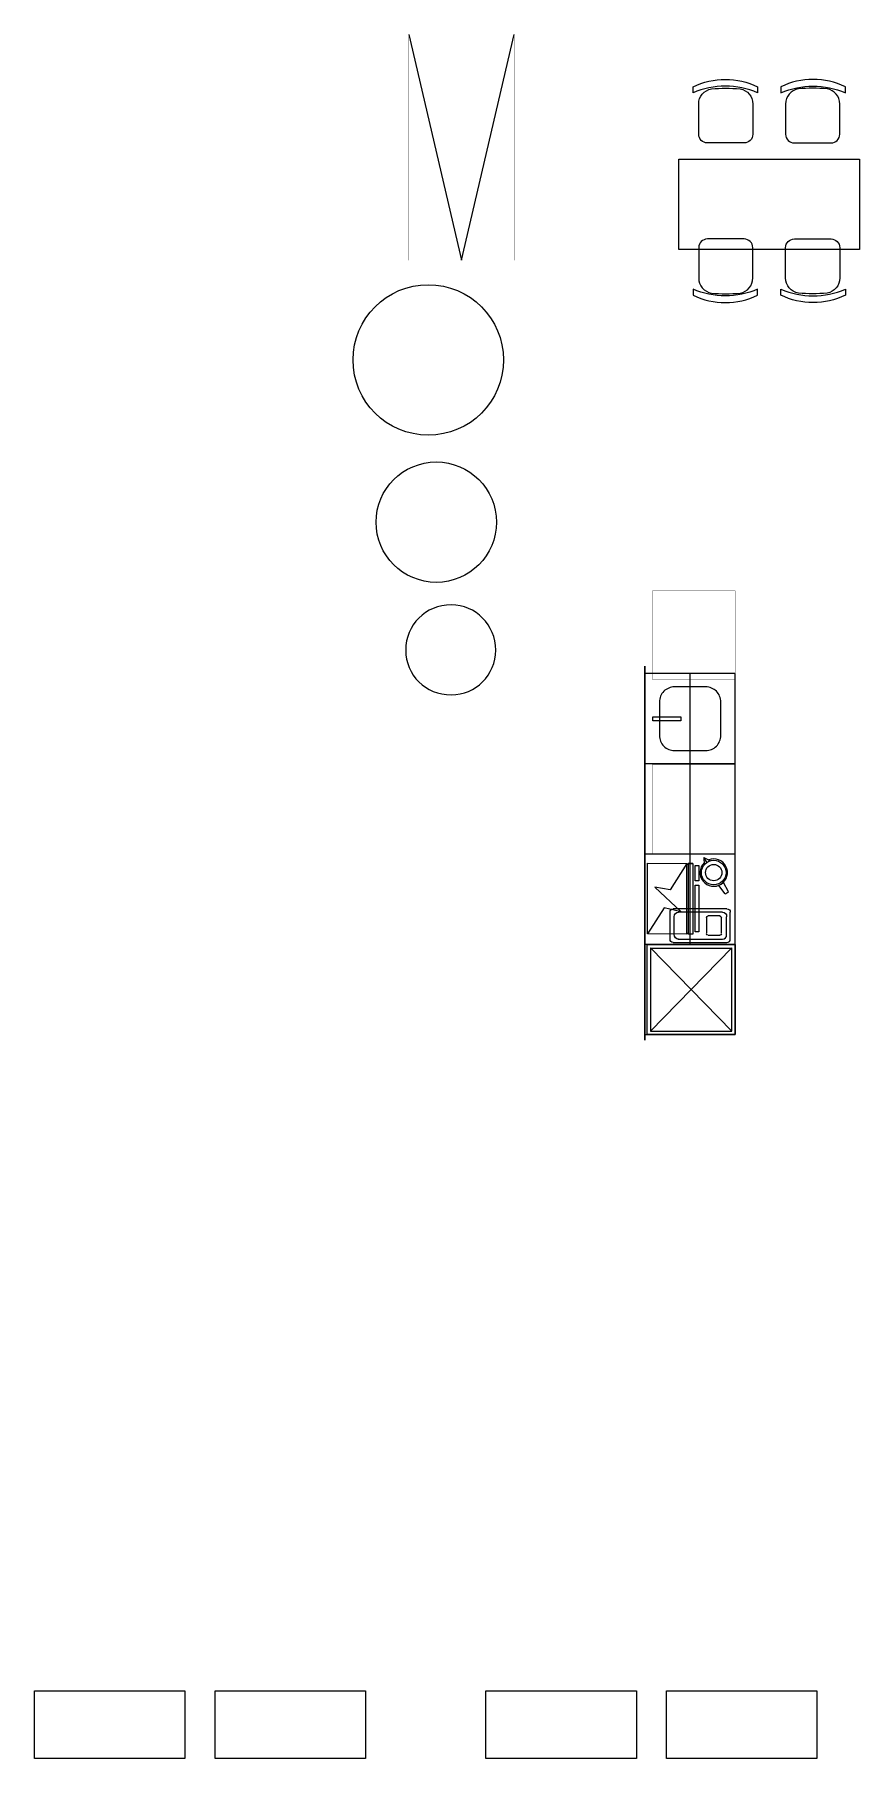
# Model space of a CAD drawing. Header units: millimetres. Extents: x -217756 to 263180, y 55413 to 130608.
# Drawn here: x 83785 to 89268, y 115893 to 127351 of the extents above; entities that cross this region are included whole.
import ezdxf

# ---------------------------------------------------------------- set-up
doc = ezdxf.new("R2010")
doc.units = ezdxf.units.MM
for name, color, linetype, lineweight in [('АР_Перегородки газоблок', 165, 'Continuous', 30), ('ТХ_мебель передв', 250, 'Continuous', 13), ('ТХ_мебель_стац', 250, 'Continuous', 13)]:
    doc.layers.add(name, color=color, linetype=linetype, lineweight=lineweight)
doc.layers.add('ТХ_ВК_оборуд.ТХ', color=250, linetype='Continuous')
doc.layers.add('ТХ_корр_25.03.26', color=1, linetype='Continuous', lineweight=30, plot=False)

# ---------------------------------------------------------------- blocks, each defined once
blk = doc.blocks.new('У014')
at = {"layer": 'ТХ_мебель передв'}
blk.add_circle((-169652, 43208, -1), 500, dxfattribs=at)
blk = doc.blocks.new('A$Ce5d95258')
at = {"layer": 'ТХ_мебель передв'}
blk.add_blockref('У014', (474288, -48621, 1), dxfattribs=at)
blk = doc.blocks.new('У016')
at = {"layer": 'ТХ_мебель передв', "lineweight": 0, "ltscale": 100, "transparency": 33554687}
for p, q in [((-49562.5, 37416.5), (-49212.5, 35916.5)), ((-49212.5, 35916.5), (-48862.5, 37416.5))]:
    blk.add_line(p, q, dxfattribs=at)
at = {"layer": 'ТХ_мебель передв', "lineweight": 0, "ltscale": 100, "transparency": 33554687, "const_width": 1}
blk.add_lwpolyline([(-49562.5, 37416.5), (-49562.5, 35916.5), (-48862.5, 35916.5), (-48862.5, 37416.5)], close=True, dxfattribs=at)
blk = doc.blocks.new('A$Cb50230bb')
at = {"layer": 'ТХ_мебель передв'}
blk.add_blockref('У016', (354069, -40667), dxfattribs=at)
blk = doc.blocks.new('Стул парты')
for points in [[(-95, -360, -0.36493), (-180, -259), (-180, -58, -0.414078), (-122, 0), (122, 0, -0.414078), (180, -58), (180, -259, -0.36493), (95, -360, -0.041656)], [(-212, -334, 0.203875), (217, -334), (217, -374, -0.227009), (-212, -374)]]:
    blk.add_lwpolyline(points, format="xyb", close=True)
blk = doc.blocks.new('A$Ca9275210')
at = {"layer": 'ТХ_мебель передв', "rotation": 180}
blk.add_blockref('Стул парты', (167858, 7473, 0), dxfattribs=at)
at = {"layer": 'ТХ_мебель передв', "xscale": -1, "rotation": 180}
blk.add_blockref('Стул парты', (168436, 7473, 0), dxfattribs=at)
at = {"layer": 'ТХ_мебель передв', "xscale": -1}
blk.add_blockref('Стул парты', (167858, 6835, 0), dxfattribs=at)
at = {"layer": 'ТХ_мебель передв'}
blk.add_blockref('Стул парты', (168436, 6835, 0), dxfattribs=at)
blk = doc.blocks.new('кухня тип 3')
at = {"ltscale": 100}
for p, q in [((209140, 25436), (209140, 24836)), ((209740, 25436), (209740, 24836)), ((210340, 25436), (210340, 24836)), ((209140, 25136), (210940, 25136))]:
    blk.add_line(p, q, dxfattribs=at)
blk.add_lwpolyline([(210940, 24836), (208540, 24836), (208540, 25436), (210940, 25436)], close=True, dxfattribs=at)
at = {"layer": 'ТХ_ВК_оборуд.ТХ', "ltscale": 100}
blk.add_lwpolyline([(210528, 25340), (210751, 25340, -0.414214), (210851, 25240), (210851, 25032, -0.414214), (210751, 24932), (210528, 24932, -0.414214), (210428, 25032), (210428, 25240, -0.414214)], format="xyb", close=True, dxfattribs=at)
blk.add_lwpolyline([(210626, 24888), (210653, 24888), (210653, 25074), (210626, 25074)], close=True, dxfattribs=at)
blk = doc.blocks.new('У012')
at = {"layer": 'ТХ_мебель передв'}
blk.add_open_spline([(-181454, 44964, -1), (-181454, 44799, -1), (-181586, 44667, -1), (-181750, 44667, -1), (-181920, 44667, -1), (-182052, 44799, -1), (-182052, 44964, -1), (-182052, 45133, -1), (-181920, 45265, -1), (-181750, 45265, -1), (-181586, 45265, -1), (-181454, 45133, -1), (-181454, 44964, -1)], degree=3, knots=[0, 0, 0, 0, 1, 1, 1, 2, 2, 2, 3, 3, 3, 4, 4, 4, 4], dxfattribs=at)

msp = doc.modelspace()

# ---------------------------------------------------------------- linework, layer by layer
for p, q in [((87860, 121843, -1), (88120, 121842, -1)), ((87860, 121373, -1), (87860, 121843, -1)), ((88120, 121372, -1), (88120, 121842, -1)), ((88130, 121842, -1), (88160, 121842, -1)), ((88160, 121842, -1), (88130, 121842, -1)), ((88130, 121842, -1), (88130, 121372, -1)), ((88160, 121842, -1), (88160, 121372, -1)), ((88009, 121339), (88009, 121519)), ((88385, 121369), (88385, 121487)), ((88409, 121337), (88409, 121517)), ((88120, 121372, -1), (87860, 121373, -1)), ((88160, 121372, -1), (88130, 121372, -1)), ((87879, 120727), (88420, 121280))]:
    msp.add_line(p, q)
at = {"ltscale": 20}
for p, q in [((88254, 121850), (88234, 121881)), ((88234, 121881), (88235, 121833)), ((88234, 121881), (88278, 121860)), ((88375, 121639), (88332, 121696)), ((88397, 121653), (88363, 121716))]:
    msp.add_line(p, q, dxfattribs=at)
at = {"ltscale": 100}
for p, q in [((87879, 121280), (87879, 120727)), ((87879, 121280), (88420, 120727)), ((88420, 121277), (87879, 121277)), ((88420, 120727), (88420, 121280)), ((87879, 120727), (88420, 120727))]:
    msp.add_line(p, q, dxfattribs=at)
at = {"elevation": -1}
msp.add_lwpolyline([(88120, 121842), (88009, 121666), (87907, 121684), (88082, 121521), (87970, 121547), (87860, 121373)], dxfattribs=at)
for points in [[(88200, 121827), (88200, 121727), (88175, 121727), (88175, 121827)], [(88200, 121697), (88200, 121387), (88175, 121387), (88175, 121697)]]:
    msp.add_lwpolyline(points, close=True, dxfattribs=at)
at = {"linetype": 'ByBlock'}
for points in [[(88387, 121539), (88029, 121539)], [(88036, 121369), (88036, 121491)], [(88357, 121517), (88062, 121517)], [(88250, 121482), (88250, 121378), (88250, 121378)], [(88342, 121493), (88263, 121493), (88263, 121493)], [(88351, 121378), (88351, 121482), (88351, 121482)], [(88263, 121364), (88342, 121364), (88342, 121364)], [(88029, 121317), (88387, 121317)], [(88061, 121339), (88358, 121339)]]:
    msp.add_lwpolyline(points, dxfattribs=at)
msp.add_lwpolyline([(87857, 121304), (88442, 121304), (88442, 120704), (87857, 120704)], close=True)
at = {"ltscale": 20}
for radius in [81.9, 54.6]:
    msp.add_circle((88299, 121781), radius, dxfattribs=at)
for centre, start, end in [((88125, 121842, -1), 179.913, 359.913), ((88125, 121372, -1), 359.913, 179.913)]:
    msp.add_arc(centre, 5, start, end)
for radius, start, end in [(91, 134.5108, 111.2715), (161, 298.3898, 307.3925)]:
    msp.add_arc((88299, 121781), radius, start, end, dxfattribs=at)
at = {"linetype": 'ByBlock'}
for points in [[(88009, 121519), (88009, 121530), (88018, 121539), (88029, 121539)], [(88036, 121487), (88036, 121505), (88048, 121517), (88064, 121517)], [(88250, 121480), (88250, 121487), (88256, 121493), (88261, 121493)], [(88340, 121493), (88345, 121493), (88351, 121487), (88351, 121480)], [(88357, 121517), (88373, 121517), (88385, 121505), (88385, 121487)], [(88387, 121539), (88400, 121539), (88409, 121530), (88409, 121519)], [(88065, 121338), (88048, 121338), (88036, 121353), (88036, 121369)], [(88261, 121364), (88256, 121364), (88250, 121369), (88250, 121375)], [(88351, 121375), (88351, 121369), (88345, 121364), (88340, 121364)], [(88357, 121339), (88373, 121339), (88385, 121351), (88385, 121369)], [(88029, 121317), (88018, 121317), (88009, 121326), (88009, 121339)], [(88387, 121317), (88400, 121317), (88409, 121326), (88409, 121337)]]:
    msp.add_open_spline(points, degree=3, dxfattribs=at)
at = {"layer": 'АР_Перегородки газоблок', "ltscale": 100}
msp.add_line((87842, 123153), (87842, 120668), dxfattribs=at)
at = {"layer": 'ТХ_мебель передв'}
msp.add_lwpolyline([(88068, 126522), (89268, 126522), (89268, 125922), (88068, 125922)], close=True, dxfattribs=at)
at = {"layer": 'ТХ_мебель передв', "ltscale": 0.1, "const_width": 2}
for points in [[(88442, 123654), (88442, 123064), (87892, 123064), (87892, 123654)], [(88442, 122499), (88442, 121909), (87892, 121909), (87892, 122499)]]:
    msp.add_lwpolyline(points, close=True, dxfattribs=at)
at = {"layer": 'ТХ_мебель передв', "color": 0}
for points in [[(83785, 116343), (84785, 116343), (84785, 115893), (83785, 115893)], [(84985, 116343), (85985, 116343), (85985, 115893), (84985, 115893)], [(86785, 116343), (87785, 116343), (87785, 115893), (86785, 115893)], [(87985, 116343), (88985, 116343), (88985, 115893), (87985, 115893)]]:
    msp.add_lwpolyline(points, close=True, dxfattribs=at)
at = {"layer": 'ТХ_мебель передв', "lineweight": 0}
for points in [[(84785, 115893), (83785, 115893), (83785, 116343), (84785, 116343)], [(85985, 115893), (84985, 115893), (84985, 116343), (85985, 116343)], [(87785, 115893), (86785, 115893), (86785, 116343), (87785, 116343)], [(88985, 115893), (87985, 115893), (87985, 116343), (88985, 116343)]]:
    msp.add_lwpolyline(points, close=True, dxfattribs=at)
at = {"layer": 'ТХ_мебель передв', "ltscale": 0.1}
msp.add_circle((86455, 124110), 400, dxfattribs=at)

# ---------------------------------------------------------------- block references
msp.add_blockref('A$Ca9275210', (-79479, 119157))
at = {"layer": 'ТХ_корр_25.03.26', "ltscale": 100}
for name in ['A$Cb50230bb', 'A$Ce5d95258']:
    msp.add_blockref(name, (-218234, 130601), dxfattribs=at)
at = {"layer": 'ТХ_мебель передв'}
msp.add_blockref('У012', (268304, 78295, 1), dxfattribs=at)
at = {"layer": 'ТХ_мебель_стац', "xscale": -1, "rotation": 270}
msp.add_blockref('кухня тип 3', (63006, -87836), dxfattribs=at)
msp.add_blockref('кухня тип 3', (63006, -87836), dxfattribs=at)

doc.saveas('drawing.dxf')
